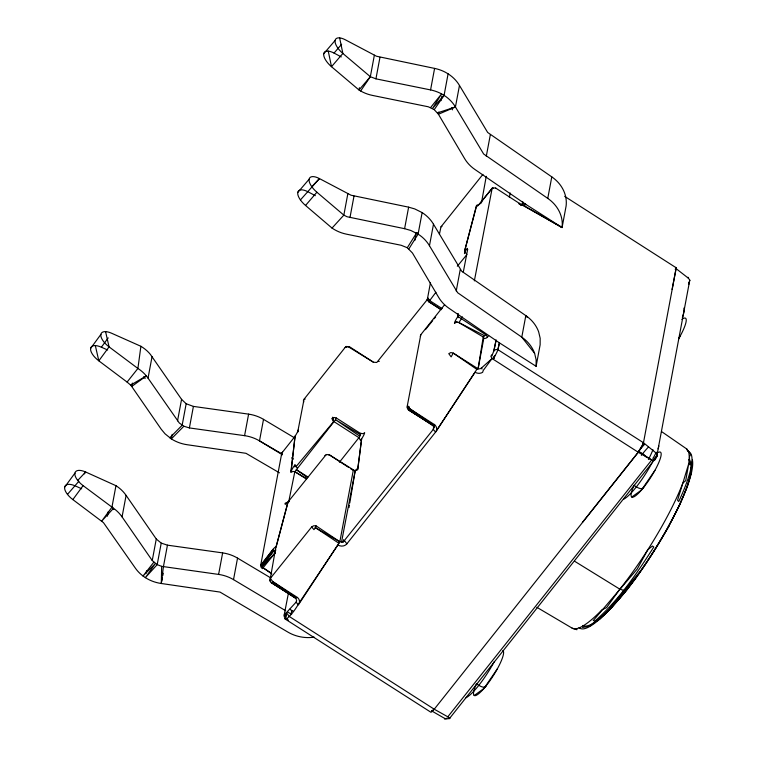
<?xml version="1.0" encoding="UTF-8"?>
<svg xmlns="http://www.w3.org/2000/svg" width="757" height="757" viewBox="0 0 757 757"><rect width="100%" height="100%" fill="white"/><g stroke="black" fill="none" stroke-linecap="round" stroke-linejoin="round"><path stroke-width="1.14" d="M288.426 620.153L284.244 616.832L284.159 615.091L284.547 614.798L284.67 616.274L286.837 613.208L289.212 616.444L434.244 709.214L449.289 717.636L449.156 718.573L450.406 717.504L448.806 718.185L448.806 718.857L449.478 718.525L656.593 457.143L689.778 280.137L688.473 278.264L676.067 268.612A8.062 1.637 -57.4 0 0 675.632 267.439M286.487 612.583L285.417 619.188L430.459 711.958A8.062 1.637 -57.4 0 0 434.244 709.214L638.255 452.251L641.652 447.113L643.478 442.741L676.067 268.612L675.206 269.322M444.662 719.15L444.662 718.421L431.49 710.814M688.473 278.264L688.473 277.535M536.107 366.312L536.136 359.793L534.612 353.339A35.494 31.037 10.6 0 0 521.791 337.158L457.663 292.741L429.465 245.741A35.494 31.037 10.6 0 0 418.101 234.121L410.729 230.44L404.598 228.69L347.018 216.739L343.839 215.13L316.89 192.221A14.724 6.368 40.6 0 1 309.14 179.21L297.775 192.458A14.724 6.368 40.6 0 0 305.535 205.469L332.02 228.075A35.494 31.037 10.6 0 0 346.526 234.178L401.153 245.268L407.294 247.738L412.461 253.018L438.615 297.321A35.494 31.037 10.6 0 0 448.967 308.26L499.478 342.893L536.107 366.312L540.138 344.785L540.167 338.265L538.643 331.812A35.494 31.037 10.6 0 0 525.822 315.631L461.694 271.214L433.496 224.214A35.494 31.037 10.6 0 0 422.132 212.594L414.76 208.923L408.629 207.163L351.049 195.221L319.445 178.586A14.724 6.368 40.6 0 0 309.14 179.21M270.656 577.856L237.547 558.108A35.494 31.037 10.6 0 0 222.634 552.894L167.448 545.163L163.417 566.69L161.307 583.496A35.494 31.037 10.6 0 1 145.363 577.648L143.007 576.001A35.494 31.037 10.6 0 1 135.238 567.968L103.472 522.642L72.852 499.592A14.724 6.576 36.3 0 1 64.667 487.129L74.905 473.172A14.724 6.576 36.3 0 0 83.1 485.625L113.522 508.288A35.494 31.037 10.6 0 1 122.066 516.899L152.242 560.54L157.191 564.637L161.657 566.359L161.307 583.496L220.003 592.078L287.717 631.991A35.494 31.037 10.6 0 0 314.174 637.139M491.908 355.837L493.98 350.529L496.109 340.186M691.964 461.931L690.63 473.475L691.557 471.904L687.337 486.685L679.578 505.26L668.365 526.844L668.828 526.38C647.301 562.754 624.222 601.001 589.599 626.162L582.549 627.468M281.585 454.806L281.784 453.083L295.154 436.212L295.287 437.196M140.897 346.29L137.906 368.46L127.091 382.067L98.826 360.834A14.724 6.576 36.3 0 1 90.632 348.371L100.88 334.414A14.724 6.576 36.3 0 1 111.62 333.241L140.897 346.29A35.494 31.037 10.6 0 1 150.397 354.408L181.566 399.346L186.165 403.746L193.413 406.405L248.608 414.136A35.494 31.037 10.6 0 1 263.512 419.35L294.634 437.906M333.288 421.469L333.156 417.968M509.404 197.52L510.114 192.912M286.695 619.046L285.228 618.327L285.862 619.453L284.679 618.431L285.862 619.453C291.568 615.129 295.93 608.533 299.469 602.421L337.925 544.974A6.453 5.64 10.6 0 0 346.857 543.838L435.578 432.086L476.844 369.359L478.093 368.801L483.231 336.969L485.776 334.717L486.978 336.127L487.347 337.357L485.776 338.322L483.799 338.322L483.231 336.969L458.941 322.605L455.932 321.545L454.474 323.163L457.039 322.075M325.87 455.004L288.057 501.919L275.548 548.749L269.908 580.837L271.233 582.672L295.892 598.285L296.621 600.661L296.091 602.175L298.409 604.852L339.836 541.757L316.066 525.841L315.319 527.601L339.836 541.757L343.195 541.993L343.583 539.694M348.996 507.559L349.384 505.269M349.772 502.97L355.175 470.835L357.739 469.747L361.638 438.776A6.453 1.315 -57.4 0 0 364.675 432.72L363.095 433.685L360.209 433.278L336.259 417.959L333.856 417.467L331.793 418.526L333.761 421.479L358.913 437.688L360.493 440.328L361.638 438.776L357.739 469.018A6.453 1.315 -57.4 0 0 354.711 471.204M409.007 406.433L408.402 409.906L433.061 425.519L433.78 427.894L433.259 429.408L343.195 541.993M522.727 201.561L522.33 203.803L520.892 205.554M427.942 298.778L376.797 362.461L373.485 362.225L349.507 346.763L346.432 346.46L345.135 347.463L304.049 399.242L297.671 432.19L298.116 430.099A6.453 1.315 -57.4 0 1 295.079 436.155L293.934 437.707M434.404 424.459L433.78 427.894L434.423 424.431M481.443 202.971L486.249 176.315M463.237 272.416L467.561 249.886A6.453 1.315 -57.4 0 0 464.533 251.343L466.899 254.589L457.323 266.246M433.893 425.954L433.259 429.408L435.578 432.086L475.093 372.207A6.453 5.64 10.6 0 0 482.644 372.312L483.221 370.476L492.069 358.544L493.933 358.544L494.964 355.743A7.986 1.628 -57.4 0 0 497.472 350.822L499.478 342.893M269.908 580.837L270.372 578.348L311.657 526.976L313.606 525.803L316.066 525.841M441.378 309.67L428.585 301.674L427.279 299.8L430.468 282.55M439.41 234.254L440.981 226.854L482.919 174.365M107.428 516.17L108.27 511.637M132.333 383.07L131.699 386.467L161.203 429.2L165.054 433.827L171.328 438.88A35.494 31.037 10.6 0 0 187.272 444.738L245.978 453.311L279.447 472.832M74.905 473.172A14.724 6.576 36.3 0 1 85.655 471.999L115.963 485.691L111.932 507.218L101.646 521.176L113.522 508.288M122.066 516.899L126.097 495.371A35.494 31.037 10.6 0 0 117.543 486.76L115.963 485.691M281.992 453.926L259.49 440.877A35.494 31.037 10.6 0 0 244.577 435.663L189.392 427.932L183.866 426.238L179.286 422.974L148.031 378.14L152.062 356.613M146.215 573.115L146.64 570.844M172.18 434.357L171.328 438.88L183.866 426.238M177.535 420.873L181.566 399.346M152.242 560.54L156.273 539.012L126.097 495.371M186.165 403.746L182.144 425.273L169.748 437.811M156.273 539.012L161.222 543.11L157.191 564.637L145.363 577.648L155.412 563.52L143.007 576.001L153.813 562.205M189.392 427.932L193.413 406.405M161.733 581.234L162.367 577.828M162.793 575.566L163.219 573.304M285.711 610.757L233.516 579.635A35.494 31.037 10.6 0 0 218.612 574.421L222.634 552.894M244.577 435.663L248.608 414.136M233.516 579.635L237.547 558.108M263.512 419.35L259.49 440.877L282.475 454.796M359.414 87.717L358.998 89.988L360.635 90.982A35.494 31.037 10.6 0 0 372.491 95.42L428.301 106.784L434.234 109.642L438.426 114.25L464.58 158.554A35.494 31.037 10.6 0 0 474.942 169.502L525.689 204.276L562.082 227.554L566.104 206.027A35.494 31.037 10.6 0 0 551.787 176.873L487.659 132.456L459.471 85.456A35.494 31.037 10.6 0 0 448.097 73.836L445.599 72.369A35.494 31.037 10.6 0 0 434.594 68.404L376.503 56.245L345.41 39.828A14.724 6.368 40.6 0 0 335.105 40.452L323.75 53.7A14.724 6.368 40.6 0 0 331.5 66.701L358.998 89.988L370.343 76.703L374.365 55.176M347.86 193.603L343.839 215.13L332.02 228.075M349.971 217.6L354.002 196.072M479.077 204.305L476.513 205.393L464.533 251.343L476.513 206.122A6.453 1.315 -57.4 0 0 479.541 203.936L492.145 188.332L494.009 187.84L495.911 188.37L495.561 187.991L519.86 203.69L562.082 227.554A35.494 31.037 10.6 0 0 547.765 198.4L483.628 153.983L455.44 106.974A35.494 31.037 10.6 0 0 444.075 95.363L441.577 93.896A35.494 31.037 10.6 0 0 430.572 89.922L375.936 78.842L379.967 57.314M285.427 618.27L286.506 612.508M291.104 613.861L291.738 610.464L289.732 609.262M339.836 541.757L353.282 470.315L353.926 470.192L328.983 454.607L329.323 454.995L326.929 454.493L324.867 455.563M404.598 228.69L408.629 207.163M430.572 89.922L434.594 68.404M414.789 240.556L416.274 232.626M438.852 111.989L438.426 114.25L455.44 106.974L459.471 85.456M440.971 100.662L441.823 96.13M422.132 212.594L418.101 234.121L408.884 248.883M434.234 109.642L444.075 95.363L448.097 73.836M429.465 245.741L433.496 224.214M444.605 304.74L420.788 334.736L407.02 407.361M428.585 301.674L429.011 299.384M456.225 290.981L460.256 269.454M464.457 253.623L465.328 249.006M486.297 156.254L490.328 134.727M656.83 453.348L657.152 455.572L654.568 460.379L651.701 459.991L638.255 452.251L492.069 358.544L481.641 367.836L480.07 368.801L478.093 368.801L483.799 338.322M547.765 198.4L551.787 176.873M672.084 289.429L676.067 268.612M474.346 280.894L492.145 188.332L493.261 188.228M656.518 452.251L657.152 455.572L652.648 460.795L657.152 455.572L657.057 453.822L643.478 442.741L498.011 349.734L499.327 342.921M288.531 592.608L284.159 615.091L296.091 602.175M641.927 445.759L638.255 452.251L582.37 522.472M288.587 502.421L294.833 471.706L335.512 419.719L336.259 417.959M493.687 351.503L496.072 340.073M427.279 299.8L427.724 297.709L429.304 300.34L442.164 308.619M294.482 466.842L294.984 464.893L297.359 468.129M289.07 501.361L288.057 501.919L276.078 547.141A6.453 1.315 -57.4 0 0 273.05 549.336L260.73 565.11L260.824 566.861L262.348 568.677L275.416 552.572L273.05 549.336L261.326 565.214L260.73 565.11L281.784 453.083L282.531 452.166M420.286 336.392L420.788 334.736M689.334 282.229L688.577 284.462L689.201 281.765M467.381 248.362L466.738 249.895L467.665 249.564M339.429 462.234L358.913 437.688L360.559 434.755L360.209 433.278M582.881 625.452A98.287 19.985 -57.4 0 0 590.753 624.591L599.781 619.141L612.404 606.906L626.465 590.394L635.681 578.045A98.287 19.985 -57.4 0 0 690.658 462.385M643.478 442.741L642.447 444.406L643.034 444.198M407.294 247.738L416.454 233.128M360.635 90.982L370.343 76.703L375.936 78.842M678.736 338.256L680.023 336.373M497.387 668.791L483.884 688.52L474.232 695.494M654.956 470.324L641.453 490.053L631.802 497.037M487.347 337.357L488.672 335.446M491.965 354.692L490.848 356.244L492.069 358.544M90.632 348.371A14.724 6.576 36.3 0 1 101.372 347.198L108.204 337.887M78.823 481.301L67.477 494.397M84.282 473.863L85.655 471.999L77.725 480.43M72.852 499.592L83.1 485.625M462.489 316.937L458.941 322.605L484.414 335.635M447.69 716.955L651.701 459.991L638.397 451.484M635.681 578.045L618.516 599.667L603.036 615.706M425.443 329.645L432.73 320.561M434.187 318.744L435.644 316.928M430.572 107.57L441.577 93.896L432.474 108.497L444.075 95.363M492.353 187.991L479.541 203.936L480.553 203.378M435.937 292.268L428.916 301.617L440.602 309.481M658.316 452.393A26.618 5.413 -57.4 0 1 658.95 462.158A26.618 5.413 -57.4 0 1 643.753 487.281L641.453 490.053A26.618 5.413 -57.4 0 1 633.959 485.511M502.875 650.623A26.618 5.413 -57.4 0 1 486.183 685.747L483.884 688.52A26.618 5.413 -57.4 0 1 476.39 683.978M295.883 466.832L333.761 421.479M323.75 53.7A14.724 6.368 40.6 0 1 334.055 53.075L341.625 44.247M305.535 205.469L316.89 192.221M311.78 186.686L319.445 178.586L300.415 199.943M275.416 552.572L262.225 566.51L263.237 567.901L271.848 573.938M445.684 719.036L446.602 718.213M494.964 355.743L493.242 357.058L493.933 358.544M519.662 203.255L518.886 203.813L521.062 204.967L522.33 203.803L524.147 203.491L525.689 204.276A6.453 2.839 38.4 0 1 522.936 205.071L521.441 204.551M286.61 502.411L285.029 503.386A6.453 1.315 -57.4 0 0 288.057 501.919M127.091 382.067L130.62 385.086L146.366 375.936L148.031 378.14M440.981 226.854L441.993 226.296M493.98 350.529L496.043 349.469L498.011 349.734M353.358 470.476L353.926 470.192M626.465 590.394L625.358 590.876L609.924 608.136L640.867 570.504A102.233 20.789 -57.4 0 0 692.4 459.991M448.806 718.185L447.065 718.923L444.662 718.421M346.063 347.122L345.135 347.463L348.116 346.611L373.125 362.045M437.499 112.869L455.44 106.974M433.089 424.98L409.906 408.827L407.531 405.591L407.417 408.534L408.402 409.906L433.089 424.98L434.641 424.734A6.453 5.64 10.6 0 1 436.628 429.654M271.233 582.672L295.921 597.746L297.482 597.5A6.453 5.64 10.6 0 1 299.469 602.421M348.986 346.838L349.507 346.763M378.159 361.486L379.285 361.354M304.049 399.242L305.175 399.109M306.699 478.708L294.833 471.706L292.874 471.441L290.811 472.5L295.079 436.155L291.161 471.327A6.453 1.315 -57.4 0 1 294.984 464.893M218.612 574.421L161.657 566.359M167.448 545.163L161.222 543.11M434.244 709.214L433.827 709.12A6.453 1.315 -57.4 0 1 432.01 710.757M353.282 470.315L355.175 470.835L341.511 542.201L344.482 540.602L346.857 543.838M536.845 607.303L572.122 628.14L577.014 629.673A105.176 21.385 -57.4 0 1 575.377 628.774M101.372 347.198L107.645 349.999M81.671 488.795L75.407 485.956A14.724 6.576 36.3 0 0 64.667 487.129M334.055 53.075L341.293 56.917M315.328 195.685L308.09 191.833A14.724 6.368 40.6 0 0 297.775 192.458M522.936 205.071L562.082 227.554M291.511 457.843L293.536 459.035M360.559 434.755L335.512 419.719L359.774 436.193M574.601 561.24L619.851 589.173L625.358 590.876L611.325 607.72A102.233 20.789 -57.4 0 1 579.048 627.553M308.042 477.005L296.309 469.652L307.465 477.648M478.093 368.801L453.235 353.084L450.831 352.582L448.769 353.651L451.144 356.888L453.235 353.084L476.844 369.359M294.833 471.706L306.509 479.067M564.684 196.375L676.067 267.704M633.978 485.332L636.382 486.865A8.062 3.548 38.4 0 0 643.753 487.281M476.408 683.798L478.812 685.331A8.062 3.548 38.4 0 0 486.183 685.747M287.698 611.987L291.634 614.495M485.776 334.717L459.546 317.505L458.155 317.514L458.657 315.555L457.512 317.107A6.453 1.315 -57.4 0 0 454.474 323.163M434.641 424.734L409.906 408.827L408.922 409.83L432.427 425.302M297.482 597.5L272.738 581.594L270.372 578.348M328.983 454.607L348.475 467.296M350.434 468.564L352.383 469.842M263.237 567.901L271.072 573.03M295.258 598.068L271.763 582.597L272.738 581.594L295.921 597.746M339.032 543.346L315.319 527.601L313.975 529.654L311.657 526.976M661.514 431.547L686.552 448.844L688.738 451.702L690.204 465.006L688.719 463.7L689.466 456.698L690.63 454.474L686.552 448.844L688.113 451.437M370.343 76.703L342.864 53.454A14.724 6.368 40.6 0 1 335.105 40.452M527.251 317.429L525.822 315.631L521.791 337.158L534.612 353.339M130.62 385.086L131.699 386.467L146.366 375.936A35.494 31.037 10.6 0 0 137.906 368.46L109.065 346.867A14.724 6.576 36.3 0 1 100.88 334.414M143.773 376.598L145.117 378.538M111.771 506.622L113.787 509.537M451.371 107.835L452.563 109.85M417.088 232.494L418.271 234.509M332.522 417.211L333.534 419.728M303.32 400.832L303.765 401.995M481.641 367.836L482.01 369.066M105.573 331.623L109.065 346.867L98.826 360.834L95.325 345.58M339.628 37.878L342.864 53.454L331.5 66.701L328.264 51.126M689.778 280.137L689.864 280.658M275.548 548.749L275.756 550.396M655.534 453.557A6.453 1.315 -57.4 0 1 652.846 458.439M687.451 277.639A6.453 1.315 -57.4 0 1 688.122 277.317M293.565 611.486A35.494 31.037 10.6 0 1 291.738 610.464M652.941 449.696A34.68 7.05 -57.4 0 1 648.427 459.527M644.406 444.529A34.68 7.05 -57.4 0 0 638.577 451.257L642.561 453.812A8.062 3.548 38.4 0 1 646.336 457.048M572.122 628.14A106.349 21.622 -57.4 0 0 601.966 609.801L606.556 607.653L619.851 589.173A106.349 21.622 -57.4 0 0 682.88 483.023L688.719 463.7L685.738 480.629L682.88 483.023L677.543 500.254L678.726 501.56A105.176 21.385 -57.4 0 0 688.974 451.806M658.836 445.949A34.68 7.05 -57.4 0 1 658.117 448.835M651.947 462.972A34.68 7.05 -57.4 0 1 623.588 499.27M641.34 455.373A34.68 7.05 -57.4 0 1 648.399 447.084M494.378 661.438A34.68 7.05 -57.4 0 1 466.019 697.736M683.912 308.08A34.68 7.05 -57.4 0 1 682.341 317.401M688.633 459.745A98.287 19.985 -57.4 0 1 690.129 461.287M681.849 319.378A26.618 5.413 -57.4 0 1 678.527 339.022M457.9 313.587L457.512 317.107L457.928 313.587M647.841 549.696L637.195 569.065L593.233 620.589L595.078 620.948C618.933 599.951 636.826 573.579 653.802 546.98L652.42 546.034L647.841 549.696M273.656 550.916L262.225 566.51L261.326 565.214L273.656 550.916"/></g></svg>
